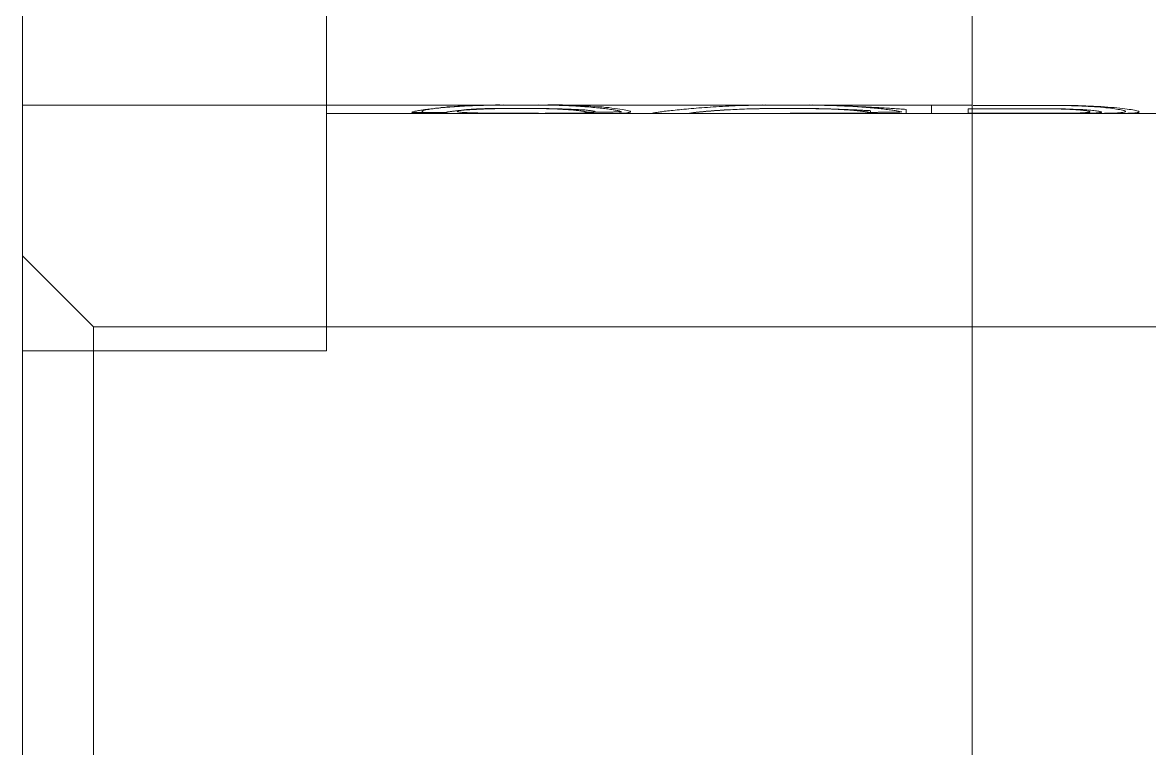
# Model space of a CAD drawing. Header units: millimetres. Extents: x 9328 to 11863, y 28633 to 29971.
# Drawn here: x 11179.44 to 11191.31, y 29310.71 to 29318.36 of the extents above; entities that cross this region are included whole.
import ezdxf

# ---------------------------------------------------------------- set-up
doc = ezdxf.new("R2010")
doc.units = ezdxf.units.MM
doc.linetypes.add('DASHED', pattern=[0])
doc.layers.add('LP', color=7, linetype='Continuous', true_color=0xffffff)

msp = doc.modelspace()

# ---------------------------------------------------------------- linework, layer by layer
at = {"layer": 'LP', "color": 135, "linetype": 'Continuous', "lineweight": 18}
msp.add_line((11179.444, 29592), (11179.444, 29158), dxfattribs=at)
at = {"layer": 'LP', "color": 31, "linetype": 'DASHED', "lineweight": 13, "ltscale": 1.77206}
for p, q in [((11182.644, 29314.9), (11182.644, 29344.9)), ((11189.444, 29324.879), (11189.444, 29317.488)), ((11189.444, 29317.488), (11179.444, 29317.488))]:
    msp.add_line(p, q, dxfattribs=at)
at = {"layer": 'LP', "color": 155, "linetype": 'DASHED', "lineweight": 13, "ltscale": 1.77206}
for p, q in [((11189.401, 29317.449), (11189.401, 29317.4)), ((11190.37, 29317.449), (11189.401, 29317.449)), ((11189.401, 29317.402), (11189.401, 29317.449)), ((11189.401, 29317.449), (11190.306, 29317.449)), ((11190.297, 29317.402), (11189.401, 29317.402)), ((11189.401, 29317.4), (11190.361, 29317.4))]:
    msp.add_line(p, q, dxfattribs=at)
at = {"layer": 'LP', "color": 2, "linetype": 'DASHED', "lineweight": 13, "ltscale": 1.77206}
msp.add_line((11189.444, 29231.512), (11189.444, 29317.488), dxfattribs=at)
at = {"layer": 'LP', "color": 1, "linetype": 'DASHED', "lineweight": 13, "ltscale": 1.77206}
for p, q in [((11182.644, 29317.4), (11184.182, 29317.4)), ((11185.491, 29317.4), (11186.076, 29317.4)), ((11186.469, 29317.4), (11187.526, 29317.4)), ((11188.75, 29317.4), (11189.017, 29317.4)), ((11190.844, 29317.4), (11191.42, 29317.4))]:
    msp.add_line(p, q, dxfattribs=at)
at = {"layer": 'LP', "color": 135, "linetype": 'DASHED', "lineweight": 13, "ltscale": 1.77206}
for p, q in [((11184.182, 29317.4), (11184.249, 29317.4)), ((11184.249, 29317.4), (11185.491, 29317.4)), ((11186.076, 29317.4), (11186.469, 29317.4)), ((11187.526, 29317.4), (11188.75, 29317.4)), ((11189.017, 29317.4), (11190.844, 29317.4)), ((11179.444, 29314.9), (11182.644, 29314.9))]:
    msp.add_line(p, q, dxfattribs=at)
at = {"layer": 'LP', "color": 5, "linetype": 'DASHED', "lineweight": 13, "ltscale": 1.77206}
for p, q in [((11180.191, 29315.153), (11179.444, 29315.9)), ((11209.444, 29315.153), (11180.191, 29315.153)), ((11180.191, 29309.9), (11180.191, 29315.153))]:
    msp.add_line(p, q, dxfattribs=at)
at = {"layer": 'LP', "color": 155, "linetype": 'DASHED', "lineweight": 13, "ltscale": 1.77206}
for points in [[(11183.544, 29317.41), (11183.545, 29317.412), (11183.547, 29317.413), (11183.549, 29317.415), (11183.552, 29317.416), (11183.556, 29317.418), (11183.561, 29317.419), (11183.567, 29317.421), (11183.574, 29317.423), (11183.582, 29317.424), (11183.591, 29317.426), (11183.601, 29317.428), (11183.612, 29317.43), (11183.624, 29317.432), (11183.637, 29317.434), (11183.65, 29317.436), (11183.664, 29317.439), (11183.679, 29317.441), (11183.695, 29317.443), (11183.712, 29317.445), (11183.729, 29317.447), (11183.747, 29317.449), (11183.766, 29317.451), (11183.785, 29317.454), (11183.806, 29317.456), (11183.827, 29317.458), (11183.849, 29317.46), (11183.871, 29317.462), (11183.894, 29317.464), (11183.918, 29317.466), (11183.942, 29317.468), (11183.966, 29317.47), (11183.992, 29317.472), (11184.018, 29317.473), (11184.044, 29317.475), (11184.071, 29317.477), (11184.098, 29317.478), (11184.126, 29317.48), (11184.154, 29317.481), (11184.182, 29317.482), (11184.211, 29317.484), (11184.24, 29317.485), (11184.269, 29317.486), (11184.299, 29317.486), (11184.329, 29317.487), (11184.359, 29317.488), (11184.389, 29317.488), (11184.419, 29317.489), (11184.449, 29317.489), (11184.48, 29317.489), (11184.51, 29317.49)], [(11184.47, 29317.49), (11184.423, 29317.49), (11184.377, 29317.489), (11184.331, 29317.489), (11184.286, 29317.488), (11184.241, 29317.487), (11184.196, 29317.486), (11184.153, 29317.484), (11184.11, 29317.482), (11184.068, 29317.48), (11184.028, 29317.477), (11183.989, 29317.475), (11183.952, 29317.472), (11183.916, 29317.469), (11183.883, 29317.465), (11183.851, 29317.462), (11183.821, 29317.458), (11183.793, 29317.455), (11183.768, 29317.451), (11183.745, 29317.448), (11183.724, 29317.444), (11183.706, 29317.441), (11183.69, 29317.437), (11183.677, 29317.434), (11183.667, 29317.431), (11183.659, 29317.428), (11183.654, 29317.425), (11183.652, 29317.422), (11183.652, 29317.419), (11183.656, 29317.417), (11183.662, 29317.414), (11183.67, 29317.412), (11183.682, 29317.41), (11183.696, 29317.409), (11183.713, 29317.407), (11183.732, 29317.406), (11183.754, 29317.405), (11183.778, 29317.403), (11183.804, 29317.403), (11183.833, 29317.402), (11183.864, 29317.401), (11183.896, 29317.401), (11183.931, 29317.4), (11183.967, 29317.4), (11184.005, 29317.4), (11184.045, 29317.4), (11184.086, 29317.4), (11184.128, 29317.4), (11184.171, 29317.4), (11184.215, 29317.4), (11184.26, 29317.4)], [(11184.587, 29317.453), (11184.566, 29317.453), (11184.545, 29317.453), (11184.523, 29317.453), (11184.502, 29317.453), (11184.481, 29317.452), (11184.46, 29317.452), (11184.44, 29317.452), (11184.419, 29317.451), (11184.398, 29317.451), (11184.378, 29317.45), (11184.358, 29317.45), (11184.338, 29317.449), (11184.318, 29317.448), (11184.299, 29317.447), (11184.28, 29317.447), (11184.261, 29317.446), (11184.242, 29317.445), (11184.224, 29317.444), (11184.206, 29317.443), (11184.189, 29317.442), (11184.172, 29317.441), (11184.155, 29317.44), (11184.139, 29317.439), (11184.123, 29317.438), (11184.108, 29317.437), (11184.093, 29317.435), (11184.078, 29317.434), (11184.064, 29317.433), (11184.051, 29317.432), (11184.038, 29317.431), (11184.026, 29317.43), (11184.014, 29317.428), (11184.003, 29317.427), (11183.992, 29317.426), (11183.982, 29317.425), (11183.972, 29317.424), (11183.964, 29317.422), (11183.955, 29317.421), (11183.947, 29317.42), (11183.94, 29317.419), (11183.934, 29317.418), (11183.928, 29317.417), (11183.923, 29317.416), (11183.918, 29317.415), (11183.914, 29317.414), (11183.911, 29317.413), (11183.909, 29317.412), (11183.907, 29317.411), (11183.906, 29317.41), (11183.905, 29317.409)], [(11184.303, 29317.405), (11184.281, 29317.405), (11184.259, 29317.405), (11184.238, 29317.406), (11184.217, 29317.406), (11184.198, 29317.407), (11184.179, 29317.407), (11184.161, 29317.408), (11184.143, 29317.408), (11184.127, 29317.409), (11184.112, 29317.409), (11184.098, 29317.41), (11184.085, 29317.411), (11184.073, 29317.412), (11184.062, 29317.413), (11184.052, 29317.414), (11184.044, 29317.415), (11184.037, 29317.416), (11184.031, 29317.417), (11184.027, 29317.418), (11184.024, 29317.42), (11184.022, 29317.421), (11184.022, 29317.422), (11184.023, 29317.424), (11184.025, 29317.425), (11184.029, 29317.427), (11184.034, 29317.428), (11184.04, 29317.43), (11184.048, 29317.431), (11184.057, 29317.433), (11184.067, 29317.435), (11184.078, 29317.436), (11184.09, 29317.438), (11184.104, 29317.439), (11184.119, 29317.441), (11184.134, 29317.442), (11184.151, 29317.443), (11184.169, 29317.445), (11184.187, 29317.446), (11184.206, 29317.447), (11184.226, 29317.448), (11184.247, 29317.449), (11184.268, 29317.45), (11184.29, 29317.451), (11184.312, 29317.452), (11184.335, 29317.452), (11184.358, 29317.453), (11184.381, 29317.453), (11184.405, 29317.453), (11184.428, 29317.453), (11184.452, 29317.453)], [(11184.452, 29317.453), (11184.461, 29317.453), (11184.47, 29317.453), (11184.479, 29317.453), (11184.488, 29317.453), (11184.497, 29317.453), (11184.506, 29317.453), (11184.515, 29317.453), (11184.524, 29317.453), (11184.533, 29317.453), (11184.542, 29317.453), (11184.551, 29317.453), (11184.56, 29317.453), (11184.569, 29317.453), (11184.578, 29317.453), (11184.587, 29317.453), (11184.596, 29317.453), (11184.605, 29317.453), (11184.614, 29317.453), (11184.623, 29317.453), (11184.632, 29317.453), (11184.641, 29317.453), (11184.65, 29317.453), (11184.659, 29317.453), (11184.668, 29317.453), (11184.677, 29317.453), (11184.686, 29317.453), (11184.695, 29317.453), (11184.705, 29317.453), (11184.714, 29317.453), (11184.723, 29317.453), (11184.732, 29317.453), (11184.741, 29317.453), (11184.75, 29317.453), (11184.759, 29317.453), (11184.768, 29317.453), (11184.777, 29317.453), (11184.786, 29317.453), (11184.795, 29317.453), (11184.804, 29317.453), (11184.813, 29317.453), (11184.822, 29317.453), (11184.831, 29317.453), (11184.84, 29317.453), (11184.849, 29317.453), (11184.858, 29317.453), (11184.867, 29317.453), (11184.876, 29317.453), (11184.885, 29317.453), (11184.894, 29317.453), (11184.903, 29317.453)], [(11185.138, 29317.447), (11185.128, 29317.448), (11185.117, 29317.448), (11185.106, 29317.448), (11185.096, 29317.449), (11185.085, 29317.449), (11185.075, 29317.449), (11185.064, 29317.45), (11185.053, 29317.45), (11185.043, 29317.45), (11185.032, 29317.451), (11185.021, 29317.451), (11185.01, 29317.451), (11184.999, 29317.451), (11184.989, 29317.452), (11184.978, 29317.452), (11184.967, 29317.452), (11184.956, 29317.452), (11184.945, 29317.453), (11184.934, 29317.453), (11184.923, 29317.453), (11184.912, 29317.453), (11184.9, 29317.453), (11184.889, 29317.453), (11184.878, 29317.454), (11184.867, 29317.454), (11184.856, 29317.454), (11184.845, 29317.454), (11184.833, 29317.454), (11184.822, 29317.454), (11184.811, 29317.454), (11184.8, 29317.454), (11184.789, 29317.454), (11184.777, 29317.454), (11184.766, 29317.454), (11184.755, 29317.454), (11184.744, 29317.454), (11184.732, 29317.454), (11184.721, 29317.454), (11184.71, 29317.454), (11184.699, 29317.454), (11184.688, 29317.454), (11184.676, 29317.454), (11184.665, 29317.454), (11184.654, 29317.454), (11184.643, 29317.454), (11184.632, 29317.454), (11184.621, 29317.453), (11184.609, 29317.453), (11184.598, 29317.453), (11184.587, 29317.453)], [(11185.752, 29317.416), (11185.749, 29317.417), (11185.746, 29317.419), (11185.743, 29317.42), (11185.739, 29317.422), (11185.735, 29317.424), (11185.73, 29317.425), (11185.725, 29317.427), (11185.719, 29317.429), (11185.712, 29317.43), (11185.704, 29317.432), (11185.695, 29317.434), (11185.685, 29317.436), (11185.674, 29317.438), (11185.662, 29317.44), (11185.65, 29317.442), (11185.637, 29317.444), (11185.623, 29317.446), (11185.608, 29317.448), (11185.593, 29317.45), (11185.577, 29317.452), (11185.561, 29317.454), (11185.544, 29317.456), (11185.526, 29317.457), (11185.508, 29317.459), (11185.489, 29317.461), (11185.469, 29317.463), (11185.449, 29317.465), (11185.429, 29317.467), (11185.408, 29317.469), (11185.386, 29317.47), (11185.364, 29317.472), (11185.341, 29317.474), (11185.318, 29317.475), (11185.295, 29317.477), (11185.271, 29317.478), (11185.247, 29317.48), (11185.222, 29317.481), (11185.197, 29317.482), (11185.172, 29317.483), (11185.146, 29317.484), (11185.121, 29317.485), (11185.095, 29317.486), (11185.068, 29317.487), (11185.042, 29317.487), (11185.015, 29317.488), (11184.989, 29317.488), (11184.962, 29317.489), (11184.935, 29317.489), (11184.908, 29317.489), (11184.881, 29317.49)], [(11184.903, 29317.453), (11184.918, 29317.453), (11184.933, 29317.452), (11184.948, 29317.452), (11184.963, 29317.451), (11184.978, 29317.451), (11184.993, 29317.451), (11185.008, 29317.45), (11185.022, 29317.45), (11185.037, 29317.449), (11185.051, 29317.448), (11185.065, 29317.448), (11185.079, 29317.447), (11185.092, 29317.447), (11185.106, 29317.446), (11185.119, 29317.445), (11185.132, 29317.444), (11185.144, 29317.444), (11185.157, 29317.443), (11185.169, 29317.442), (11185.181, 29317.441), (11185.192, 29317.44), (11185.204, 29317.439), (11185.215, 29317.438), (11185.225, 29317.438), (11185.236, 29317.437), (11185.246, 29317.436), (11185.256, 29317.435), (11185.266, 29317.434), (11185.275, 29317.433), (11185.284, 29317.432), (11185.293, 29317.431), (11185.301, 29317.43), (11185.309, 29317.429), (11185.317, 29317.428), (11185.324, 29317.427), (11185.331, 29317.426), (11185.337, 29317.426), (11185.343, 29317.425), (11185.349, 29317.424), (11185.354, 29317.423), (11185.359, 29317.422), (11185.363, 29317.421), (11185.367, 29317.42), (11185.37, 29317.419), (11185.374, 29317.419), (11185.376, 29317.418), (11185.379, 29317.417), (11185.382, 29317.416), (11185.384, 29317.415), (11185.386, 29317.414)], [(11184.975, 29317.49), (11185.008, 29317.49), (11185.056, 29317.49), (11185.129, 29317.49), (11185.149, 29317.488), (11185.198, 29317.488), (11185.245, 29317.486), (11185.292, 29317.484), (11185.337, 29317.482), (11185.382, 29317.48), (11185.425, 29317.478), (11185.467, 29317.475), (11185.508, 29317.472), (11185.546, 29317.469), (11185.583, 29317.465), (11185.618, 29317.462), (11185.651, 29317.458), (11185.681, 29317.454), (11185.709, 29317.451), (11185.735, 29317.447), (11185.758, 29317.443), (11185.779, 29317.44), (11185.797, 29317.436), (11185.812, 29317.433), (11185.825, 29317.429), (11185.834, 29317.426), (11185.841, 29317.423), (11185.845, 29317.42), (11185.846, 29317.417), (11185.844, 29317.415), (11185.839, 29317.413), (11185.832, 29317.411), (11185.821, 29317.409), (11185.808, 29317.407), (11185.792, 29317.405), (11185.773, 29317.404), (11185.751, 29317.403), (11185.727, 29317.402), (11185.7, 29317.401), (11185.671, 29317.401), (11185.64, 29317.4), (11185.606, 29317.4), (11185.571, 29317.4), (11185.533, 29317.4), (11185.494, 29317.4), (11185.453, 29317.4), (11185.411, 29317.4), (11185.367, 29317.4), (11185.321, 29317.4), (11185.275, 29317.4), (11185.228, 29317.4)], [(11185.19, 29317.403), (11185.21, 29317.403), (11185.23, 29317.403), (11185.25, 29317.403), (11185.269, 29317.404), (11185.288, 29317.404), (11185.306, 29317.404), (11185.323, 29317.405), (11185.34, 29317.405), (11185.356, 29317.406), (11185.37, 29317.406), (11185.384, 29317.407), (11185.397, 29317.407), (11185.41, 29317.408), (11185.421, 29317.409), (11185.431, 29317.409), (11185.44, 29317.41), (11185.448, 29317.411), (11185.455, 29317.412), (11185.461, 29317.413), (11185.466, 29317.414), (11185.47, 29317.415), (11185.473, 29317.416), (11185.474, 29317.417), (11185.474, 29317.418), (11185.473, 29317.42), (11185.471, 29317.421), (11185.468, 29317.422), (11185.464, 29317.423), (11185.459, 29317.425), (11185.452, 29317.426), (11185.445, 29317.428), (11185.436, 29317.429), (11185.426, 29317.43), (11185.416, 29317.432), (11185.404, 29317.433), (11185.392, 29317.434), (11185.378, 29317.436), (11185.364, 29317.437), (11185.348, 29317.438), (11185.332, 29317.439), (11185.316, 29317.44), (11185.298, 29317.441), (11185.28, 29317.442), (11185.261, 29317.443), (11185.242, 29317.444), (11185.222, 29317.445), (11185.201, 29317.446), (11185.181, 29317.446), (11185.159, 29317.447), (11185.138, 29317.447)], [(11185.386, 29317.414), (11185.394, 29317.414), (11185.401, 29317.415), (11185.408, 29317.415), (11185.416, 29317.415), (11185.423, 29317.415), (11185.43, 29317.415), (11185.438, 29317.415), (11185.445, 29317.415), (11185.452, 29317.415), (11185.46, 29317.415), (11185.467, 29317.415), (11185.474, 29317.415), (11185.482, 29317.415), (11185.489, 29317.415), (11185.496, 29317.415), (11185.504, 29317.415), (11185.511, 29317.415), (11185.518, 29317.415), (11185.526, 29317.415), (11185.533, 29317.415), (11185.54, 29317.415), (11185.547, 29317.415), (11185.555, 29317.415), (11185.562, 29317.415), (11185.569, 29317.415), (11185.577, 29317.415), (11185.584, 29317.415), (11185.591, 29317.415), (11185.599, 29317.415), (11185.606, 29317.415), (11185.613, 29317.415), (11185.621, 29317.415), (11185.628, 29317.415), (11185.635, 29317.415), (11185.643, 29317.415), (11185.65, 29317.415), (11185.657, 29317.415), (11185.665, 29317.415), (11185.672, 29317.416), (11185.679, 29317.416), (11185.686, 29317.416), (11185.694, 29317.416), (11185.701, 29317.416), (11185.708, 29317.416), (11185.716, 29317.416), (11185.723, 29317.416), (11185.73, 29317.416), (11185.738, 29317.416), (11185.745, 29317.416), (11185.752, 29317.416)], [(11187.233, 29317.49), (11187.196, 29317.489), (11187.16, 29317.488), (11187.124, 29317.487), (11187.089, 29317.486), (11187.053, 29317.485), (11187.018, 29317.484), (11186.983, 29317.483), (11186.948, 29317.482), (11186.914, 29317.48), (11186.881, 29317.478), (11186.847, 29317.477), (11186.814, 29317.475), (11186.781, 29317.473), (11186.749, 29317.471), (11186.718, 29317.469), (11186.687, 29317.467), (11186.656, 29317.465), (11186.626, 29317.463), (11186.596, 29317.461), (11186.568, 29317.459), (11186.539, 29317.456), (11186.512, 29317.454), (11186.485, 29317.452), (11186.459, 29317.449), (11186.434, 29317.447), (11186.409, 29317.445), (11186.385, 29317.442), (11186.362, 29317.44), (11186.34, 29317.438), (11186.318, 29317.436), (11186.297, 29317.433), (11186.277, 29317.431), (11186.258, 29317.429), (11186.24, 29317.427), (11186.223, 29317.425), (11186.206, 29317.423), (11186.191, 29317.421), (11186.176, 29317.419), (11186.162, 29317.417), (11186.149, 29317.415), (11186.138, 29317.413), (11186.127, 29317.412), (11186.117, 29317.41), (11186.108, 29317.409), (11186.1, 29317.408), (11186.094, 29317.406), (11186.088, 29317.405), (11186.084, 29317.404), (11186.08, 29317.403), (11186.076, 29317.402)], [(11186.076, 29317.403), (11186.082, 29317.404), (11186.088, 29317.406), (11186.095, 29317.407), (11186.102, 29317.408), (11186.109, 29317.409), (11186.117, 29317.411), (11186.126, 29317.412), (11186.136, 29317.414), (11186.147, 29317.415), (11186.159, 29317.417), (11186.172, 29317.419), (11186.187, 29317.421), (11186.202, 29317.423), (11186.219, 29317.425), (11186.237, 29317.427), (11186.255, 29317.429), (11186.274, 29317.431), (11186.295, 29317.433), (11186.316, 29317.436), (11186.337, 29317.438), (11186.36, 29317.44), (11186.383, 29317.442), (11186.407, 29317.445), (11186.432, 29317.447), (11186.458, 29317.449), (11186.484, 29317.452), (11186.511, 29317.454), (11186.538, 29317.456), (11186.566, 29317.459), (11186.595, 29317.461), (11186.625, 29317.463), (11186.655, 29317.465), (11186.685, 29317.467), (11186.717, 29317.469), (11186.748, 29317.471), (11186.781, 29317.473), (11186.813, 29317.475), (11186.846, 29317.477), (11186.88, 29317.478), (11186.914, 29317.48), (11186.948, 29317.481), (11186.983, 29317.483), (11187.018, 29317.484), (11187.053, 29317.485), (11187.088, 29317.486), (11187.124, 29317.487), (11187.16, 29317.488), (11187.196, 29317.488), (11187.232, 29317.489), (11187.269, 29317.49)], [(11186.469, 29317.402), (11186.472, 29317.402), (11186.475, 29317.403), (11186.478, 29317.404), (11186.482, 29317.404), (11186.486, 29317.405), (11186.491, 29317.406), (11186.496, 29317.407), (11186.502, 29317.407), (11186.508, 29317.408), (11186.516, 29317.409), (11186.525, 29317.41), (11186.534, 29317.412), (11186.545, 29317.413), (11186.556, 29317.414), (11186.569, 29317.415), (11186.582, 29317.417), (11186.595, 29317.418), (11186.61, 29317.419), (11186.625, 29317.421), (11186.64, 29317.422), (11186.657, 29317.423), (11186.674, 29317.425), (11186.691, 29317.426), (11186.709, 29317.428), (11186.728, 29317.429), (11186.748, 29317.43), (11186.768, 29317.432), (11186.788, 29317.433), (11186.809, 29317.435), (11186.831, 29317.436), (11186.853, 29317.437), (11186.876, 29317.439), (11186.899, 29317.44), (11186.923, 29317.441), (11186.947, 29317.443), (11186.971, 29317.444), (11186.996, 29317.445), (11187.021, 29317.446), (11187.047, 29317.447), (11187.073, 29317.448), (11187.099, 29317.449), (11187.125, 29317.45), (11187.152, 29317.451), (11187.179, 29317.451), (11187.207, 29317.452), (11187.234, 29317.453), (11187.262, 29317.453), (11187.29, 29317.454), (11187.318, 29317.454), (11187.345, 29317.454)], [(11187.336, 29317.453), (11187.309, 29317.453), (11187.282, 29317.452), (11187.255, 29317.452), (11187.228, 29317.452), (11187.201, 29317.451), (11187.175, 29317.451), (11187.148, 29317.45), (11187.122, 29317.449), (11187.096, 29317.449), (11187.07, 29317.448), (11187.045, 29317.447), (11187.02, 29317.446), (11186.995, 29317.445), (11186.971, 29317.444), (11186.947, 29317.443), (11186.923, 29317.441), (11186.9, 29317.44), (11186.877, 29317.439), (11186.855, 29317.438), (11186.833, 29317.437), (11186.811, 29317.435), (11186.79, 29317.434), (11186.77, 29317.433), (11186.75, 29317.431), (11186.731, 29317.43), (11186.712, 29317.428), (11186.694, 29317.427), (11186.677, 29317.426), (11186.66, 29317.424), (11186.644, 29317.423), (11186.628, 29317.422), (11186.613, 29317.42), (11186.599, 29317.419), (11186.585, 29317.418), (11186.572, 29317.416), (11186.56, 29317.415), (11186.548, 29317.414), (11186.538, 29317.413), (11186.528, 29317.412), (11186.519, 29317.41), (11186.51, 29317.409), (11186.503, 29317.408), (11186.497, 29317.408), (11186.491, 29317.407), (11186.487, 29317.406), (11186.482, 29317.405), (11186.479, 29317.404), (11186.475, 29317.404), (11186.472, 29317.403), (11186.469, 29317.402)], [(11187.693, 29317.453), (11187.686, 29317.453), (11187.679, 29317.453), (11187.672, 29317.453), (11187.665, 29317.453), (11187.658, 29317.453), (11187.65, 29317.453), (11187.643, 29317.453), (11187.636, 29317.453), (11187.629, 29317.453), (11187.622, 29317.453), (11187.615, 29317.453), (11187.608, 29317.453), (11187.6, 29317.453), (11187.593, 29317.453), (11187.586, 29317.453), (11187.579, 29317.453), (11187.572, 29317.453), (11187.565, 29317.453), (11187.558, 29317.453), (11187.55, 29317.453), (11187.543, 29317.453), (11187.536, 29317.453), (11187.529, 29317.453), (11187.522, 29317.453), (11187.515, 29317.453), (11187.508, 29317.453), (11187.501, 29317.453), (11187.493, 29317.453), (11187.486, 29317.453), (11187.479, 29317.453), (11187.472, 29317.453), (11187.465, 29317.453), (11187.458, 29317.453), (11187.451, 29317.453), (11187.443, 29317.453), (11187.436, 29317.453), (11187.429, 29317.453), (11187.422, 29317.453), (11187.415, 29317.453), (11187.408, 29317.453), (11187.401, 29317.453), (11187.394, 29317.453), (11187.386, 29317.453), (11187.379, 29317.453), (11187.372, 29317.453), (11187.365, 29317.453), (11187.358, 29317.453), (11187.351, 29317.453), (11187.344, 29317.453), (11187.336, 29317.453)], [(11187.345, 29317.454), (11187.352, 29317.454), (11187.358, 29317.454), (11187.365, 29317.454), (11187.371, 29317.454), (11187.378, 29317.454), (11187.384, 29317.454), (11187.391, 29317.454), (11187.397, 29317.454), (11187.404, 29317.454), (11187.41, 29317.454), (11187.417, 29317.454), (11187.423, 29317.454), (11187.43, 29317.454), (11187.437, 29317.454), (11187.443, 29317.454), (11187.45, 29317.454), (11187.456, 29317.454), (11187.463, 29317.454), (11187.469, 29317.454), (11187.476, 29317.454), (11187.482, 29317.454), (11187.489, 29317.454), (11187.495, 29317.454), (11187.502, 29317.454), (11187.508, 29317.454), (11187.515, 29317.454), (11187.521, 29317.454), (11187.528, 29317.454), (11187.534, 29317.454), (11187.541, 29317.454), (11187.547, 29317.454), (11187.554, 29317.454), (11187.56, 29317.454), (11187.567, 29317.454), (11187.573, 29317.454), (11187.58, 29317.454), (11187.586, 29317.454), (11187.593, 29317.454), (11187.599, 29317.454), (11187.606, 29317.454), (11187.612, 29317.454), (11187.619, 29317.454), (11187.625, 29317.454), (11187.632, 29317.454), (11187.638, 29317.454), (11187.645, 29317.454), (11187.651, 29317.454), (11187.658, 29317.454), (11187.664, 29317.454), (11187.671, 29317.454)], [(11187.671, 29317.454), (11187.691, 29317.454), (11187.711, 29317.454), (11187.731, 29317.454), (11187.751, 29317.453), (11187.771, 29317.453), (11187.791, 29317.453), (11187.81, 29317.452), (11187.83, 29317.452), (11187.849, 29317.451), (11187.868, 29317.451), (11187.888, 29317.45), (11187.906, 29317.45), (11187.925, 29317.449), (11187.943, 29317.448), (11187.962, 29317.447), (11187.98, 29317.447), (11187.997, 29317.446), (11188.015, 29317.445), (11188.032, 29317.444), (11188.048, 29317.443), (11188.065, 29317.442), (11188.081, 29317.441), (11188.097, 29317.44), (11188.112, 29317.439), (11188.127, 29317.438), (11188.142, 29317.437), (11188.156, 29317.436), (11188.17, 29317.435), (11188.184, 29317.434), (11188.197, 29317.432), (11188.209, 29317.431), (11188.221, 29317.43), (11188.233, 29317.429), (11188.244, 29317.428), (11188.255, 29317.427), (11188.266, 29317.426), (11188.276, 29317.425), (11188.285, 29317.423), (11188.294, 29317.422), (11188.302, 29317.421), (11188.31, 29317.42), (11188.318, 29317.419), (11188.325, 29317.418), (11188.331, 29317.417), (11188.337, 29317.416), (11188.342, 29317.415), (11188.346, 29317.414), (11188.35, 29317.413), (11188.354, 29317.412), (11188.357, 29317.411)], [(11188.375, 29317.429), (11188.363, 29317.43), (11188.351, 29317.43), (11188.339, 29317.431), (11188.327, 29317.432), (11188.315, 29317.432), (11188.303, 29317.433), (11188.291, 29317.434), (11188.278, 29317.434), (11188.266, 29317.435), (11188.254, 29317.436), (11188.241, 29317.436), (11188.229, 29317.437), (11188.216, 29317.437), (11188.203, 29317.438), (11188.19, 29317.439), (11188.177, 29317.439), (11188.164, 29317.44), (11188.151, 29317.44), (11188.137, 29317.441), (11188.124, 29317.442), (11188.11, 29317.442), (11188.097, 29317.443), (11188.083, 29317.443), (11188.069, 29317.444), (11188.056, 29317.444), (11188.042, 29317.445), (11188.028, 29317.445), (11188.014, 29317.446), (11188, 29317.446), (11187.986, 29317.447), (11187.971, 29317.447), (11187.957, 29317.448), (11187.943, 29317.448), (11187.929, 29317.448), (11187.914, 29317.449), (11187.9, 29317.449), (11187.885, 29317.45), (11187.871, 29317.45), (11187.856, 29317.45), (11187.841, 29317.451), (11187.827, 29317.451), (11187.812, 29317.451), (11187.797, 29317.451), (11187.782, 29317.452), (11187.768, 29317.452), (11187.753, 29317.452), (11187.738, 29317.452), (11187.723, 29317.453), (11187.708, 29317.453), (11187.693, 29317.453)], [(11188.705, 29317.416), (11188.698, 29317.417), (11188.691, 29317.419), (11188.684, 29317.421), (11188.677, 29317.422), (11188.669, 29317.424), (11188.661, 29317.425), (11188.652, 29317.427), (11188.643, 29317.429), (11188.633, 29317.431), (11188.622, 29317.432), (11188.61, 29317.434), (11188.597, 29317.436), (11188.584, 29317.438), (11188.569, 29317.44), (11188.554, 29317.442), (11188.538, 29317.444), (11188.522, 29317.446), (11188.505, 29317.448), (11188.487, 29317.45), (11188.469, 29317.452), (11188.45, 29317.454), (11188.431, 29317.456), (11188.411, 29317.457), (11188.391, 29317.459), (11188.37, 29317.461), (11188.349, 29317.463), (11188.327, 29317.465), (11188.305, 29317.467), (11188.282, 29317.468), (11188.259, 29317.47), (11188.235, 29317.472), (11188.211, 29317.473), (11188.187, 29317.475), (11188.162, 29317.476), (11188.137, 29317.478), (11188.111, 29317.479), (11188.085, 29317.48), (11188.059, 29317.482), (11188.033, 29317.483), (11188.006, 29317.484), (11187.979, 29317.485), (11187.952, 29317.486), (11187.925, 29317.486), (11187.897, 29317.487), (11187.869, 29317.488), (11187.841, 29317.488), (11187.814, 29317.489), (11187.786, 29317.489), (11187.757, 29317.489), (11187.729, 29317.49)], [(11187.761, 29317.49), (11187.782, 29317.489), (11187.804, 29317.489), (11187.826, 29317.488), (11187.847, 29317.487), (11187.868, 29317.487), (11187.89, 29317.486), (11187.911, 29317.486), (11187.933, 29317.485), (11187.954, 29317.484), (11187.975, 29317.484), (11187.996, 29317.483), (11188.018, 29317.482), (11188.039, 29317.482), (11188.06, 29317.481), (11188.08, 29317.48), (11188.101, 29317.479), (11188.122, 29317.479), (11188.143, 29317.478), (11188.163, 29317.477), (11188.184, 29317.476), (11188.204, 29317.475), (11188.224, 29317.474), (11188.245, 29317.473), (11188.265, 29317.472), (11188.285, 29317.471), (11188.305, 29317.47), (11188.325, 29317.469), (11188.344, 29317.468), (11188.364, 29317.467), (11188.384, 29317.466), (11188.403, 29317.465), (11188.423, 29317.464), (11188.442, 29317.463), (11188.461, 29317.462), (11188.48, 29317.461), (11188.499, 29317.46), (11188.517, 29317.459), (11188.536, 29317.457), (11188.554, 29317.456), (11188.573, 29317.455), (11188.591, 29317.454), (11188.609, 29317.453), (11188.627, 29317.452), (11188.644, 29317.451), (11188.662, 29317.449), (11188.68, 29317.448), (11188.697, 29317.447), (11188.715, 29317.446), (11188.733, 29317.445), (11188.75, 29317.444)], [(11188.357, 29317.411), (11188.364, 29317.411), (11188.371, 29317.412), (11188.378, 29317.412), (11188.385, 29317.412), (11188.392, 29317.412), (11188.399, 29317.412), (11188.406, 29317.412), (11188.413, 29317.412), (11188.42, 29317.412), (11188.427, 29317.412), (11188.434, 29317.412), (11188.441, 29317.412), (11188.448, 29317.412), (11188.455, 29317.413), (11188.461, 29317.413), (11188.468, 29317.413), (11188.475, 29317.413), (11188.482, 29317.413), (11188.489, 29317.413), (11188.496, 29317.413), (11188.503, 29317.413), (11188.51, 29317.413), (11188.517, 29317.413), (11188.524, 29317.413), (11188.531, 29317.413), (11188.538, 29317.414), (11188.545, 29317.414), (11188.552, 29317.414), (11188.559, 29317.414), (11188.566, 29317.414), (11188.573, 29317.414), (11188.58, 29317.414), (11188.587, 29317.414), (11188.594, 29317.414), (11188.601, 29317.414), (11188.608, 29317.414), (11188.614, 29317.415), (11188.621, 29317.415), (11188.628, 29317.415), (11188.635, 29317.415), (11188.642, 29317.415), (11188.649, 29317.415), (11188.656, 29317.415), (11188.663, 29317.415), (11188.67, 29317.415), (11188.677, 29317.415), (11188.684, 29317.416), (11188.691, 29317.416), (11188.698, 29317.416), (11188.705, 29317.416)], [(11188.375, 29317.404), (11188.375, 29317.404), (11188.375, 29317.404), (11188.375, 29317.405), (11188.375, 29317.405), (11188.375, 29317.405), (11188.375, 29317.405), (11188.375, 29317.406), (11188.375, 29317.406), (11188.375, 29317.406), (11188.375, 29317.407), (11188.375, 29317.407), (11188.375, 29317.408), (11188.375, 29317.408), (11188.375, 29317.408), (11188.375, 29317.409), (11188.375, 29317.409), (11188.375, 29317.41), (11188.375, 29317.41), (11188.375, 29317.411), (11188.375, 29317.411), (11188.375, 29317.411), (11188.375, 29317.412), (11188.375, 29317.412), (11188.375, 29317.413), (11188.375, 29317.413), (11188.375, 29317.414), (11188.375, 29317.414), (11188.375, 29317.415), (11188.375, 29317.416), (11188.375, 29317.416), (11188.375, 29317.417), (11188.375, 29317.417), (11188.375, 29317.418), (11188.375, 29317.418), (11188.375, 29317.419), (11188.375, 29317.42), (11188.375, 29317.42), (11188.375, 29317.421), (11188.375, 29317.421), (11188.375, 29317.422), (11188.375, 29317.423), (11188.375, 29317.423), (11188.375, 29317.424), (11188.375, 29317.425), (11188.375, 29317.425), (11188.375, 29317.426), (11188.375, 29317.427), (11188.375, 29317.428), (11188.375, 29317.428), (11188.375, 29317.429)], [(11188.75, 29317.444), (11188.75, 29317.442), (11188.75, 29317.44), (11188.75, 29317.438), (11188.75, 29317.437), (11188.75, 29317.435), (11188.75, 29317.433), (11188.75, 29317.432), (11188.75, 29317.43), (11188.75, 29317.429), (11188.75, 29317.427), (11188.75, 29317.426), (11188.75, 29317.425), (11188.75, 29317.423), (11188.75, 29317.422), (11188.75, 29317.421), (11188.75, 29317.419), (11188.75, 29317.418), (11188.75, 29317.417), (11188.75, 29317.416), (11188.75, 29317.415), (11188.75, 29317.414), (11188.75, 29317.413), (11188.75, 29317.412), (11188.75, 29317.411), (11188.75, 29317.41), (11188.75, 29317.409), (11188.75, 29317.408), (11188.75, 29317.408), (11188.75, 29317.407), (11188.75, 29317.406), (11188.75, 29317.405), (11188.75, 29317.405), (11188.75, 29317.404), (11188.75, 29317.404), (11188.75, 29317.403), (11188.75, 29317.403), (11188.75, 29317.402), (11188.75, 29317.402), (11188.75, 29317.401), (11188.75, 29317.401), (11188.75, 29317.401), (11188.75, 29317.401), (11188.75, 29317.4), (11188.75, 29317.4), (11188.75, 29317.4), (11188.75, 29317.4), (11188.75, 29317.4), (11188.75, 29317.4), (11188.75, 29317.4), (11188.75, 29317.4)], [(11189.017, 29317.484), (11189.017, 29317.477), (11189.017, 29317.471), (11189.017, 29317.465), (11189.017, 29317.459), (11189.017, 29317.454), (11189.017, 29317.448), (11189.017, 29317.443), (11189.017, 29317.439), (11189.017, 29317.434), (11189.017, 29317.43), (11189.017, 29317.426), (11189.017, 29317.422), (11189.017, 29317.419), (11189.017, 29317.416), (11189.017, 29317.413), (11189.017, 29317.411), (11189.017, 29317.408), (11189.017, 29317.406), (11189.017, 29317.405), (11189.017, 29317.403), (11189.017, 29317.402), (11189.017, 29317.401), (11189.017, 29317.4), (11189.017, 29317.4), (11189.017, 29317.4), (11189.017, 29317.4), (11189.017, 29317.4), (11189.017, 29317.401), (11189.017, 29317.402), (11189.017, 29317.403), (11189.017, 29317.405), (11189.017, 29317.406), (11189.017, 29317.408), (11189.017, 29317.411), (11189.017, 29317.413), (11189.017, 29317.416), (11189.017, 29317.419), (11189.017, 29317.422), (11189.017, 29317.426), (11189.017, 29317.43), (11189.017, 29317.434), (11189.017, 29317.439), (11189.017, 29317.443), (11189.017, 29317.448), (11189.017, 29317.454), (11189.017, 29317.459), (11189.017, 29317.465), (11189.017, 29317.471), (11189.017, 29317.477), (11189.017, 29317.484)], [(11190.376, 29317.484), (11190.358, 29317.484), (11190.339, 29317.484), (11190.321, 29317.484), (11190.303, 29317.484), (11190.284, 29317.484), (11190.266, 29317.484), (11190.247, 29317.484), (11190.229, 29317.484), (11190.21, 29317.484), (11190.192, 29317.484), (11190.173, 29317.484), (11190.155, 29317.484), (11190.136, 29317.484), (11190.118, 29317.484), (11190.099, 29317.484), (11190.081, 29317.484), (11190.062, 29317.484), (11190.044, 29317.484), (11190.026, 29317.484), (11190.007, 29317.484), (11189.989, 29317.484), (11189.97, 29317.484), (11189.952, 29317.484), (11189.933, 29317.484), (11189.915, 29317.484), (11189.896, 29317.484), (11189.878, 29317.484), (11189.859, 29317.484), (11189.841, 29317.484), (11189.822, 29317.484), (11189.804, 29317.484), (11189.785, 29317.484), (11189.767, 29317.484), (11189.749, 29317.484), (11189.73, 29317.484), (11189.712, 29317.484), (11189.693, 29317.484), (11189.675, 29317.484), (11189.656, 29317.484), (11189.638, 29317.484), (11189.619, 29317.484), (11189.601, 29317.484), (11189.582, 29317.484), (11189.564, 29317.484), (11189.545, 29317.484), (11189.527, 29317.484), (11189.508, 29317.484), (11189.49, 29317.484), (11189.472, 29317.484), (11189.453, 29317.484)], [(11189.453, 29317.484), (11189.474, 29317.484), (11189.496, 29317.484), (11189.517, 29317.484), (11189.538, 29317.484), (11189.56, 29317.484), (11189.581, 29317.484), (11189.602, 29317.484), (11189.623, 29317.484), (11189.645, 29317.484), (11189.666, 29317.484), (11189.687, 29317.484), (11189.709, 29317.484), (11189.73, 29317.484), (11189.751, 29317.484), (11189.772, 29317.484), (11189.794, 29317.484), (11189.815, 29317.484), (11189.836, 29317.484), (11189.858, 29317.484), (11189.879, 29317.484), (11189.9, 29317.484), (11189.921, 29317.484), (11189.943, 29317.484), (11189.964, 29317.484), (11189.985, 29317.484), (11190.007, 29317.484), (11190.028, 29317.484), (11190.049, 29317.484), (11190.071, 29317.484), (11190.092, 29317.484), (11190.113, 29317.484), (11190.134, 29317.484), (11190.156, 29317.484), (11190.177, 29317.484), (11190.198, 29317.484), (11190.22, 29317.484), (11190.241, 29317.484), (11190.262, 29317.484), (11190.283, 29317.484), (11190.305, 29317.484), (11190.326, 29317.484), (11190.347, 29317.484), (11190.369, 29317.484), (11190.39, 29317.484), (11190.411, 29317.484), (11190.432, 29317.484), (11190.454, 29317.484), (11190.475, 29317.484), (11190.496, 29317.484), (11190.518, 29317.484)], [(11190.306, 29317.449), (11190.332, 29317.448), (11190.356, 29317.448), (11190.381, 29317.447), (11190.405, 29317.447), (11190.428, 29317.446), (11190.451, 29317.445), (11190.473, 29317.444), (11190.494, 29317.443), (11190.514, 29317.441), (11190.534, 29317.44), (11190.553, 29317.439), (11190.57, 29317.437), (11190.586, 29317.436), (11190.602, 29317.434), (11190.616, 29317.433), (11190.629, 29317.431), (11190.641, 29317.43), (11190.651, 29317.428), (11190.66, 29317.426), (11190.667, 29317.425), (11190.674, 29317.423), (11190.678, 29317.422), (11190.682, 29317.42), (11190.684, 29317.419), (11190.684, 29317.418), (11190.683, 29317.416), (11190.681, 29317.415), (11190.677, 29317.414), (11190.672, 29317.413), (11190.665, 29317.412), (11190.657, 29317.411), (11190.647, 29317.41), (11190.636, 29317.409), (11190.624, 29317.408), (11190.611, 29317.407), (11190.596, 29317.407), (11190.581, 29317.406), (11190.564, 29317.405), (11190.546, 29317.405), (11190.527, 29317.404), (11190.507, 29317.404), (11190.486, 29317.404), (11190.465, 29317.403), (11190.442, 29317.403), (11190.419, 29317.403), (11190.396, 29317.403), (11190.372, 29317.402), (11190.347, 29317.402), (11190.323, 29317.402), (11190.297, 29317.402)], [(11190.361, 29317.4), (11190.39, 29317.401), (11190.418, 29317.401), (11190.447, 29317.401), (11190.474, 29317.401), (11190.502, 29317.401), (11190.528, 29317.401), (11190.553, 29317.401), (11190.578, 29317.401), (11190.602, 29317.402), (11190.625, 29317.402), (11190.647, 29317.402), (11190.668, 29317.403), (11190.687, 29317.403), (11190.705, 29317.404), (11190.722, 29317.404), (11190.737, 29317.405), (11190.751, 29317.406), (11190.764, 29317.407), (11190.775, 29317.408), (11190.784, 29317.409), (11190.792, 29317.41), (11190.798, 29317.411), (11190.802, 29317.412), (11190.805, 29317.413), (11190.806, 29317.415), (11190.805, 29317.416), (11190.803, 29317.418), (11190.799, 29317.419), (11190.793, 29317.421), (11190.786, 29317.422), (11190.777, 29317.424), (11190.767, 29317.426), (11190.755, 29317.427), (11190.741, 29317.429), (11190.726, 29317.431), (11190.71, 29317.433), (11190.692, 29317.434), (11190.673, 29317.436), (11190.653, 29317.438), (11190.631, 29317.439), (11190.609, 29317.441), (11190.585, 29317.442), (11190.561, 29317.443), (11190.535, 29317.444), (11190.509, 29317.445), (11190.482, 29317.446), (11190.455, 29317.447), (11190.427, 29317.448), (11190.399, 29317.448), (11190.37, 29317.449)], [(11190.652, 29317.4), (11190.685, 29317.4), (11190.718, 29317.4), (11190.75, 29317.401), (11190.781, 29317.401), (11190.811, 29317.401), (11190.839, 29317.402), (11190.866, 29317.402), (11190.891, 29317.403), (11190.915, 29317.403), (11190.937, 29317.404), (11190.957, 29317.405), (11190.976, 29317.406), (11190.993, 29317.407), (11191.008, 29317.409), (11191.021, 29317.41), (11191.032, 29317.411), (11191.042, 29317.413), (11191.049, 29317.415), (11191.055, 29317.417), (11191.058, 29317.419), (11191.059, 29317.421), (11191.059, 29317.423), (11191.056, 29317.426), (11191.052, 29317.428), (11191.045, 29317.431), (11191.036, 29317.433), (11191.026, 29317.436), (11191.013, 29317.439), (11190.999, 29317.442), (11190.983, 29317.444), (11190.965, 29317.447), (11190.946, 29317.45), (11190.924, 29317.453), (11190.901, 29317.456), (11190.877, 29317.459), (11190.851, 29317.461), (11190.823, 29317.464), (11190.794, 29317.466), (11190.764, 29317.469), (11190.733, 29317.471), (11190.701, 29317.473), (11190.667, 29317.475), (11190.633, 29317.477), (11190.598, 29317.479), (11190.562, 29317.48), (11190.526, 29317.481), (11190.489, 29317.482), (11190.452, 29317.483), (11190.414, 29317.483), (11190.376, 29317.484)], [(11190.518, 29317.484), (11190.559, 29317.483), (11190.601, 29317.482), (11190.642, 29317.48), (11190.683, 29317.479), (11190.723, 29317.477), (11190.762, 29317.475), (11190.799, 29317.473), (11190.836, 29317.471), (11190.871, 29317.468), (11190.905, 29317.465), (11190.938, 29317.463), (11190.969, 29317.46), (11190.998, 29317.457), (11191.026, 29317.454), (11191.052, 29317.451), (11191.076, 29317.447), (11191.098, 29317.444), (11191.118, 29317.441), (11191.136, 29317.438), (11191.152, 29317.435), (11191.166, 29317.432), (11191.177, 29317.429), (11191.187, 29317.426), (11191.194, 29317.424), (11191.199, 29317.421), (11191.201, 29317.419), (11191.202, 29317.416), (11191.2, 29317.414), (11191.195, 29317.412), (11191.189, 29317.41), (11191.18, 29317.409), (11191.169, 29317.407), (11191.156, 29317.406), (11191.14, 29317.405), (11191.123, 29317.404), (11191.103, 29317.403), (11191.082, 29317.402), (11191.058, 29317.401), (11191.032, 29317.401), (11191.005, 29317.4), (11190.976, 29317.4), (11190.945, 29317.4), (11190.913, 29317.4), (11190.88, 29317.4), (11190.844, 29317.4), (11190.808, 29317.4), (11190.771, 29317.4), (11190.732, 29317.4), (11190.692, 29317.4), (11190.652, 29317.4)], [(11183.905, 29317.409), (11183.898, 29317.409), (11183.891, 29317.409), (11183.883, 29317.409), (11183.876, 29317.409), (11183.869, 29317.409), (11183.862, 29317.409), (11183.854, 29317.409), (11183.847, 29317.409), (11183.84, 29317.409), (11183.833, 29317.409), (11183.826, 29317.409), (11183.818, 29317.409), (11183.811, 29317.409), (11183.804, 29317.409), (11183.797, 29317.409), (11183.789, 29317.41), (11183.782, 29317.41), (11183.775, 29317.41), (11183.768, 29317.41), (11183.76, 29317.41), (11183.753, 29317.41), (11183.746, 29317.41), (11183.739, 29317.41), (11183.732, 29317.41), (11183.724, 29317.41), (11183.717, 29317.41), (11183.71, 29317.41), (11183.703, 29317.41), (11183.695, 29317.41), (11183.688, 29317.41), (11183.681, 29317.41), (11183.674, 29317.41), (11183.667, 29317.41), (11183.659, 29317.41), (11183.652, 29317.41), (11183.645, 29317.41), (11183.638, 29317.41), (11183.63, 29317.41), (11183.623, 29317.41), (11183.616, 29317.41), (11183.609, 29317.41), (11183.602, 29317.41), (11183.594, 29317.41), (11183.587, 29317.41), (11183.58, 29317.41), (11183.573, 29317.41), (11183.565, 29317.41), (11183.558, 29317.41), (11183.551, 29317.41), (11183.544, 29317.41)], [(11184.26, 29317.4), (11184.278, 29317.4), (11184.297, 29317.4), (11184.315, 29317.4), (11184.334, 29317.4), (11184.353, 29317.4), (11184.371, 29317.4), (11184.39, 29317.4), (11184.408, 29317.4), (11184.427, 29317.4), (11184.446, 29317.4), (11184.464, 29317.4), (11184.483, 29317.4), (11184.502, 29317.4), (11184.52, 29317.4), (11184.539, 29317.4), (11184.557, 29317.4), (11184.576, 29317.4), (11184.595, 29317.4), (11184.613, 29317.4), (11184.632, 29317.4), (11184.65, 29317.4), (11184.669, 29317.4), (11184.688, 29317.4), (11184.706, 29317.401), (11184.725, 29317.401), (11184.743, 29317.401), (11184.762, 29317.401), (11184.781, 29317.401), (11184.799, 29317.401), (11184.818, 29317.401), (11184.836, 29317.401), (11184.855, 29317.401), (11184.874, 29317.401), (11184.892, 29317.401), (11184.911, 29317.401), (11184.93, 29317.401), (11184.948, 29317.402), (11184.967, 29317.402), (11184.985, 29317.402), (11185.004, 29317.402), (11185.023, 29317.402), (11185.041, 29317.402), (11185.06, 29317.402), (11185.078, 29317.402), (11185.097, 29317.402), (11185.116, 29317.402), (11185.134, 29317.403), (11185.153, 29317.403), (11185.171, 29317.403), (11185.19, 29317.403)], [(11185.228, 29317.4), (11185.21, 29317.4), (11185.191, 29317.4), (11185.173, 29317.4), (11185.154, 29317.401), (11185.136, 29317.401), (11185.117, 29317.401), (11185.099, 29317.401), (11185.08, 29317.401), (11185.062, 29317.401), (11185.043, 29317.401), (11185.025, 29317.401), (11185.006, 29317.401), (11184.988, 29317.401), (11184.969, 29317.401), (11184.951, 29317.401), (11184.932, 29317.401), (11184.914, 29317.401), (11184.895, 29317.401), (11184.877, 29317.402), (11184.858, 29317.402), (11184.84, 29317.402), (11184.821, 29317.402), (11184.803, 29317.402), (11184.784, 29317.402), (11184.765, 29317.402), (11184.747, 29317.402), (11184.728, 29317.402), (11184.71, 29317.402), (11184.691, 29317.402), (11184.673, 29317.403), (11184.654, 29317.403), (11184.636, 29317.403), (11184.617, 29317.403), (11184.599, 29317.403), (11184.58, 29317.403), (11184.562, 29317.403), (11184.543, 29317.403), (11184.525, 29317.403), (11184.506, 29317.404), (11184.488, 29317.404), (11184.469, 29317.404), (11184.451, 29317.404), (11184.432, 29317.404), (11184.414, 29317.404), (11184.395, 29317.404), (11184.377, 29317.404), (11184.358, 29317.405), (11184.34, 29317.405), (11184.321, 29317.405), (11184.303, 29317.405)], [(11186.076, 29317.402), (11186.076, 29317.402), (11186.076, 29317.402), (11186.076, 29317.402), (11186.076, 29317.402), (11186.076, 29317.401), (11186.076, 29317.401), (11186.076, 29317.401), (11186.076, 29317.401), (11186.076, 29317.401), (11186.076, 29317.401), (11186.076, 29317.4), (11186.076, 29317.4), (11186.076, 29317.4), (11186.076, 29317.4), (11186.076, 29317.4), (11186.076, 29317.4), (11186.076, 29317.4), (11186.076, 29317.4), (11186.076, 29317.4), (11186.076, 29317.4), (11186.076, 29317.4), (11186.076, 29317.4), (11186.076, 29317.4), (11186.076, 29317.4), (11186.076, 29317.4), (11186.076, 29317.4), (11186.076, 29317.4), (11186.076, 29317.4), (11186.076, 29317.4), (11186.076, 29317.4), (11186.076, 29317.4), (11186.076, 29317.4), (11186.076, 29317.4), (11186.076, 29317.4), (11186.076, 29317.4), (11186.076, 29317.401), (11186.076, 29317.401), (11186.076, 29317.401), (11186.076, 29317.401), (11186.076, 29317.401), (11186.076, 29317.401), (11186.076, 29317.401), (11186.076, 29317.402), (11186.076, 29317.402), (11186.076, 29317.402), (11186.076, 29317.402), (11186.076, 29317.403), (11186.076, 29317.403), (11186.076, 29317.403), (11186.076, 29317.403)], [(11186.469, 29317.402), (11186.469, 29317.402), (11186.469, 29317.402), (11186.469, 29317.402), (11186.469, 29317.402), (11186.469, 29317.401), (11186.469, 29317.401), (11186.469, 29317.401), (11186.469, 29317.401), (11186.469, 29317.401), (11186.469, 29317.401), (11186.469, 29317.401), (11186.469, 29317.4), (11186.469, 29317.4), (11186.469, 29317.4), (11186.469, 29317.4), (11186.469, 29317.4), (11186.469, 29317.4), (11186.469, 29317.4), (11186.469, 29317.4), (11186.469, 29317.4), (11186.469, 29317.4), (11186.469, 29317.4), (11186.469, 29317.4), (11186.469, 29317.4), (11186.469, 29317.4), (11186.469, 29317.4), (11186.469, 29317.4), (11186.469, 29317.4), (11186.469, 29317.4), (11186.469, 29317.4), (11186.469, 29317.4), (11186.469, 29317.4), (11186.469, 29317.4), (11186.469, 29317.4), (11186.469, 29317.4), (11186.469, 29317.4), (11186.469, 29317.4), (11186.469, 29317.4), (11186.469, 29317.4), (11186.469, 29317.4), (11186.469, 29317.4), (11186.469, 29317.4), (11186.469, 29317.401), (11186.469, 29317.401), (11186.469, 29317.401), (11186.469, 29317.401), (11186.469, 29317.401), (11186.469, 29317.401), (11186.469, 29317.401), (11186.469, 29317.402)], [(11187.526, 29317.4), (11187.526, 29317.4), (11187.526, 29317.4), (11187.526, 29317.4), (11187.526, 29317.4), (11187.526, 29317.4), (11187.526, 29317.4), (11187.526, 29317.4), (11187.526, 29317.4), (11187.526, 29317.4), (11187.526, 29317.4), (11187.526, 29317.4), (11187.526, 29317.4), (11187.526, 29317.4), (11187.526, 29317.4), (11187.526, 29317.4), (11187.526, 29317.4), (11187.526, 29317.4), (11187.526, 29317.4), (11187.526, 29317.4), (11187.526, 29317.4), (11187.526, 29317.4), (11187.526, 29317.4), (11187.526, 29317.4), (11187.526, 29317.4), (11187.526, 29317.401), (11187.526, 29317.401), (11187.526, 29317.401), (11187.526, 29317.401), (11187.526, 29317.401), (11187.526, 29317.401), (11187.526, 29317.401), (11187.526, 29317.401), (11187.526, 29317.401), (11187.526, 29317.401), (11187.526, 29317.401), (11187.526, 29317.402), (11187.526, 29317.402), (11187.526, 29317.402), (11187.526, 29317.402), (11187.526, 29317.402), (11187.526, 29317.402), (11187.526, 29317.402), (11187.526, 29317.403), (11187.526, 29317.403), (11187.526, 29317.403), (11187.526, 29317.403), (11187.526, 29317.403), (11187.526, 29317.403), (11187.526, 29317.403), (11187.526, 29317.404)], [(11187.526, 29317.404), (11187.543, 29317.404), (11187.56, 29317.404), (11187.577, 29317.404), (11187.594, 29317.404), (11187.611, 29317.404), (11187.628, 29317.404), (11187.645, 29317.404), (11187.662, 29317.404), (11187.679, 29317.404), (11187.696, 29317.404), (11187.713, 29317.404), (11187.73, 29317.404), (11187.747, 29317.404), (11187.764, 29317.404), (11187.781, 29317.404), (11187.798, 29317.404), (11187.815, 29317.404), (11187.832, 29317.404), (11187.849, 29317.404), (11187.866, 29317.404), (11187.883, 29317.404), (11187.9, 29317.404), (11187.917, 29317.404), (11187.934, 29317.404), (11187.951, 29317.404), (11187.968, 29317.404), (11187.985, 29317.404), (11188.002, 29317.404), (11188.019, 29317.404), (11188.036, 29317.404), (11188.053, 29317.404), (11188.07, 29317.404), (11188.087, 29317.404), (11188.103, 29317.404), (11188.12, 29317.404), (11188.137, 29317.404), (11188.154, 29317.404), (11188.171, 29317.404), (11188.188, 29317.404), (11188.205, 29317.404), (11188.222, 29317.404), (11188.239, 29317.404), (11188.256, 29317.404), (11188.273, 29317.404), (11188.29, 29317.404), (11188.307, 29317.404), (11188.324, 29317.404), (11188.341, 29317.404), (11188.358, 29317.404), (11188.375, 29317.404)], [(11188.75, 29317.4), (11188.726, 29317.4), (11188.701, 29317.4), (11188.677, 29317.4), (11188.652, 29317.4), (11188.628, 29317.4), (11188.603, 29317.4), (11188.579, 29317.4), (11188.554, 29317.4), (11188.53, 29317.4), (11188.505, 29317.4), (11188.481, 29317.4), (11188.456, 29317.4), (11188.432, 29317.4), (11188.407, 29317.4), (11188.383, 29317.4), (11188.358, 29317.4), (11188.334, 29317.4), (11188.309, 29317.4), (11188.285, 29317.4), (11188.26, 29317.4), (11188.236, 29317.4), (11188.212, 29317.4), (11188.187, 29317.4), (11188.163, 29317.4), (11188.138, 29317.4), (11188.114, 29317.4), (11188.089, 29317.4), (11188.065, 29317.4), (11188.04, 29317.4), (11188.016, 29317.4), (11187.991, 29317.4), (11187.967, 29317.4), (11187.942, 29317.4), (11187.918, 29317.4), (11187.893, 29317.4), (11187.869, 29317.4), (11187.844, 29317.4), (11187.82, 29317.4), (11187.795, 29317.4), (11187.771, 29317.4), (11187.746, 29317.4), (11187.722, 29317.4), (11187.697, 29317.4), (11187.673, 29317.4), (11187.649, 29317.4), (11187.624, 29317.4), (11187.6, 29317.4), (11187.575, 29317.4), (11187.551, 29317.4), (11187.526, 29317.4)]]:
    msp.add_lwpolyline(points, dxfattribs=at)

doc.saveas('drawing.dxf')
